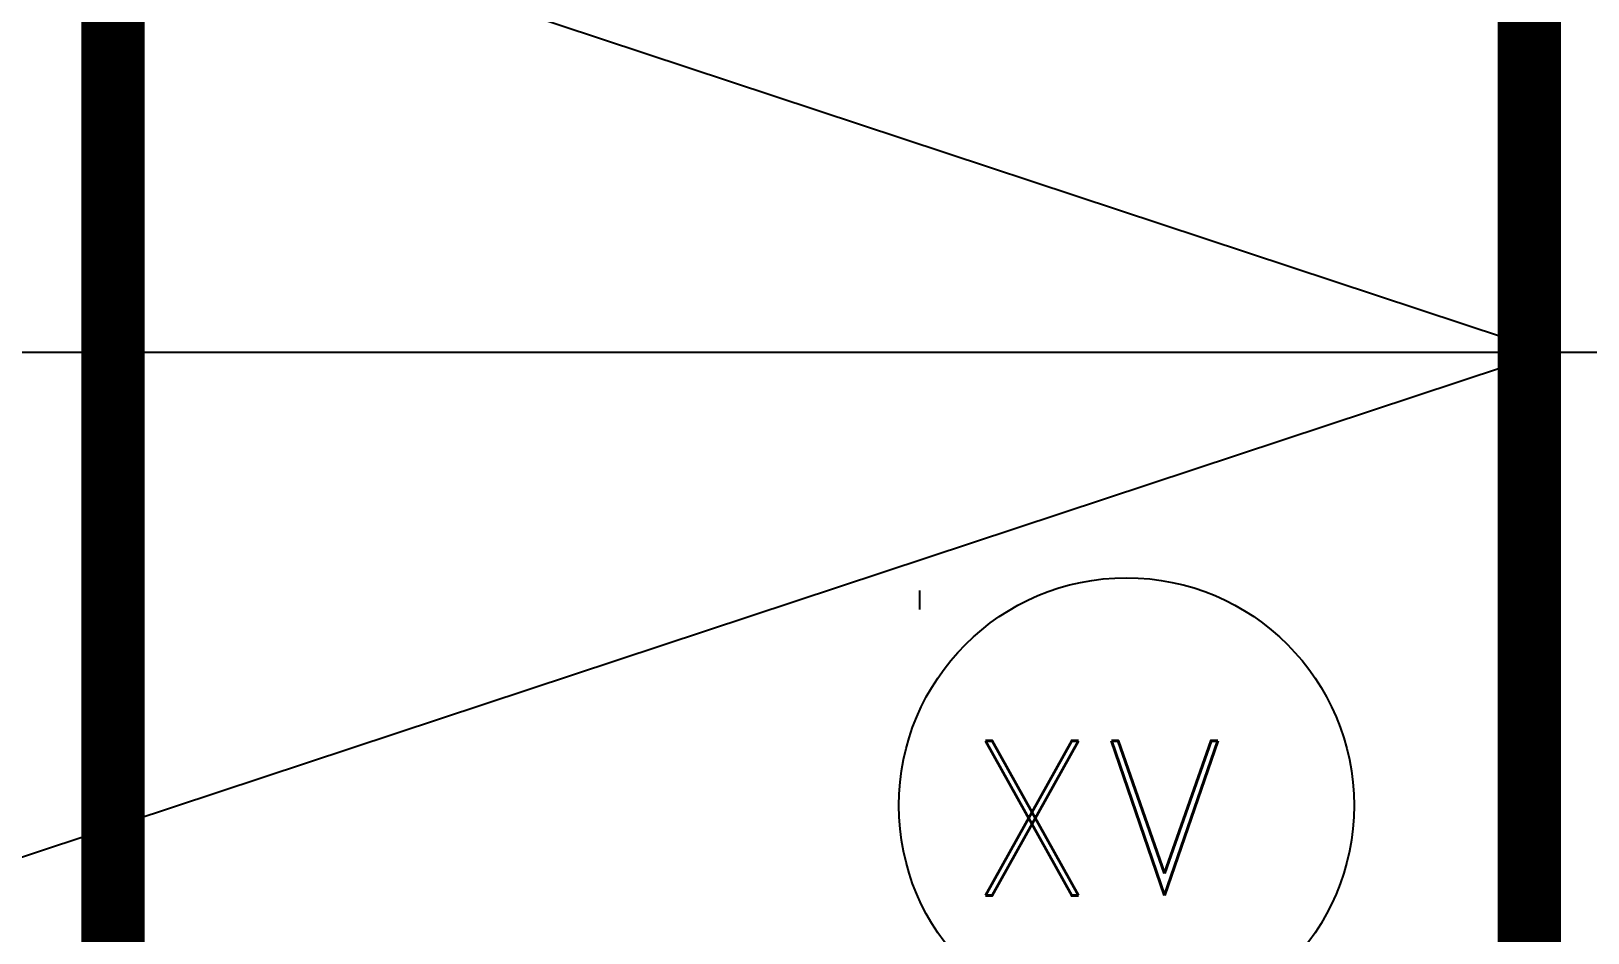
# Model space of a CAD drawing. Extents: x -22909.9 to -22897.8, y -4.7 to 4.1.
# Drawn here: x -22906.8769 to -22906.5091, y 0.5273 to 0.7403 of the extents above; entities that cross this region are included whole.
import ezdxf

# ---------------------------------------------------------------- set-up
doc = ezdxf.new("R2010")
doc.units = 0
doc.header["$MEASUREMENT"] = 0
doc.linetypes.add('DASHDOT', pattern=[1, 0.5, -0.25, 0, -0.25])
for name, color, linetype in [('AUX', 7, 'CONTINUOUS'), ('CALOR', 1, 'CONTINUOUS'), ('CARGA', 7, 'CONTINUOUS'), ('DIB-018', 6, 'CONTINUOUS'), ('SIMBOLOS', 245, 'CONTINUOUS')]:
    doc.layers.add(name, color=color, linetype=linetype)
doc.styles.add('ROMAND', font='romand', dxfattribs={"height": 0.0339})

# ---------------------------------------------------------------- blocks, each defined once
blk = doc.blocks.new('XV')
at = {"layer": 'AUX'}
blk.add_circle((0.00886, 0.00526), 0.05377, dxfattribs=at)
at = {"layer": 'AUX', "style": 'ROMAND'}
blk.add_text('XV', height=0.036577, dxfattribs=at).set_placement((-0.02915, -0.01603))

msp = doc.modelspace()

# ---------------------------------------------------------------- linework, layer by layer
at = {"layer": 'CALOR', "const_width": 0.015}
msp.add_lwpolyline([(-22906.85752, 1.06121), (-22906.85752, -0.0331)], dxfattribs=at)
at = {"layer": 'CARGA', "const_width": 0.015}
msp.add_lwpolyline([(-22906.5229, 2.67822), (-22906.5229, 0.35872)], dxfattribs=at)
at = {"layer": 'DIB-018'}
for p, q in [((-22906.51831, 1.42952), (-22906.51831, -0.10048)), ((-22909.34717, 0.66452), (-22898.03131, 0.66452)), ((-22906.6669, 0.60373), (-22906.6669, 0.60823))]:
    msp.add_line(p, q, dxfattribs=at)
at = {"layer": 'DIB-018', "linetype": 'DASHDOT'}
for p, q in [((-22907.879, 1.11452), (-22906.51831, 0.66452)), ((-22906.51831, 0.66452), (-22907.879, 0.21452))]:
    msp.add_line(p, q, dxfattribs=at)

# ---------------------------------------------------------------- block references
at = {"layer": 'SIMBOLOS'}
msp.add_blockref('XV', (-22906.62695, 0.55218), dxfattribs=at)

doc.saveas('drawing.dxf')
